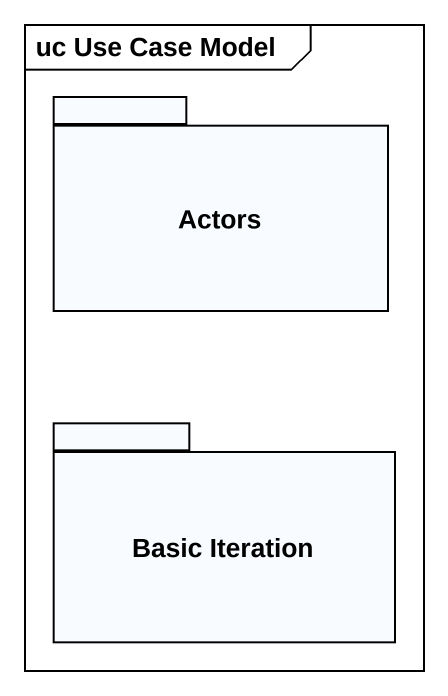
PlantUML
@startuml
mainframe uc Use Case Model
package Actors {
}
package "Basic Iteration" as Basic_Iteration {
}
@enduml
